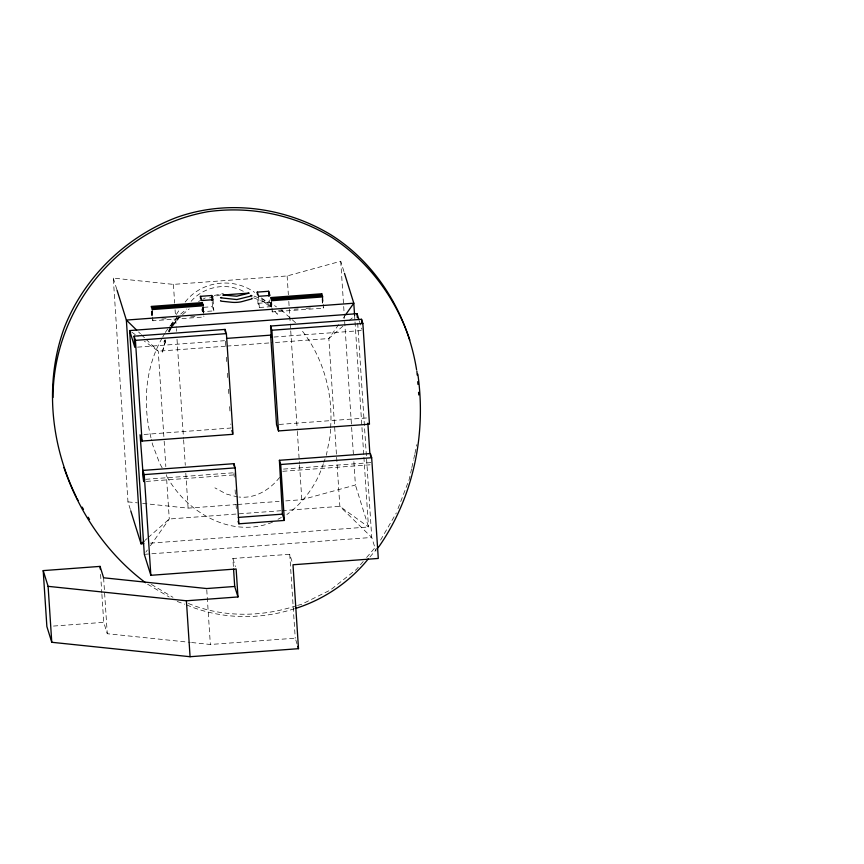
<?xml version="1.0" encoding="UTF-8"?>
<svg xmlns="http://www.w3.org/2000/svg" width="864" height="864" viewBox="0 0 864 864"><rect width="100%" height="100%" fill="white"/><g stroke="black" fill="none" stroke-linecap="round" stroke-linejoin="round"><path stroke-width="0.65" stroke-dasharray="4.32 3.24" d="M330.534 429.052L330.178 435.78L326.354 455.252M330.599 427.702C333.126 393.055 323.082 356.972 301.298 329.724M411.577 468.828L409.342 479.045L397.807 509.144M411.858 467.554L413.532 459.896M413.813 458.622L414.644 454.788M414.925 453.514L416.88 444.582M165.629 340.751L161.838 353.57L166.514 337.835M323.341 463.752C316.98 484.002 304.085 502.049 286.891 514.523M323.773 462.542L325.069 458.903M168.275 331.776L170.316 327.11M170.834 325.944L173.891 318.956M169.063 331.992L171.245 327.359M171.785 326.192L173.966 321.559L169.268 331.214M165.154 339.671L163.987 342.09L165.186 339.736M169.387 331.506L171.785 326.797M162.076 338.17C144.925 368.096 142.636 405.097 151.081 438.134M162.724 337.025L164.646 333.59M165.283 332.446L168.966 327.24M380.56 540.108L396.36 512.903M176.321 314.496L179.842 309.182M145.822 552.182L147.334 550.044M150.358 545.767L169.268 519.005L166.363 474.692M338.666 324.616L328.838 338.537L339.854 506.358L371.747 537.462L375.98 551.038M343.202 318.2L344.714 316.051M173.297 324.81L178.556 317.822M171.428 327.251L169.085 330.34L171.536 327.272M172.206 326.214L178.448 317.963M172.346 326.246L179.701 317.034M169.765 326.268L176.958 317.498M363.204 561.481L356.357 569.473L330.404 590.026L301.417 604.379L297.551 605.394M366.617 557.485L376.024 546.502M369.943 556.945L375.937 549.99M279.59 477.436C270.054 489.672 255.236 498.755 239.274 497.048M191.128 301.309C203.623 286.654 226.314 282.107 243.313 291.33M185.177 302.044C201.388 280.865 233.118 276.998 254.61 292.388M342.943 326.117L328.838 338.537L271.08 342.814M348.991 320.792L355.039 315.479M145.076 540.292L147.096 538.51M148.1 537.624L169.268 519.005L280.757 510.732M182.563 314.593L189.227 308.891M180.749 314.01L186.754 308.999M277.992 519.264L281.329 517.482M198.547 301.514L201.884 299.743M203.008 299.149L205.232 297.961M209.563 297.94L220.644 294.818M214.261 295.445L223.376 293.512M272.43 522.234C231.088 538.985 185.339 511.844 165.985 474.811M130.345 509.501L127.969 501.876L113.281 278.111L173.416 284.386L287.129 275.951L340.718 261.252L344.11 272.106M285.768 500.904L301.817 499.716L355.417 485.006L353.83 460.89M296.255 605.74C261.274 617.296 221.929 617.652 187.736 603.191M294.397 608.731C259.308 620.201 219.996 619.283 185.965 604.638M203.666 307.336L212.512 306.677L213.818 310.878L202.446 311.72L201.139 307.53M258.001 303.307L269.374 302.465L270.68 306.666L259.308 307.508L258.001 303.307L257.666 298.339M161.762 319.032L167.011 318.643M176.202 317.963L182.758 317.477M190.631 316.894L197.186 316.408M278.543 310.37L283.792 309.982M294.289 309.204L298.231 308.912M306.104 308.329L312.66 307.843M152.582 319.712L152.906 320.76L204.077 316.969L203.753 315.922M271.987 310.856L272.311 311.904L323.482 308.113L323.244 304.387M137.527 347.144L224.489 340.697M273.985 337.036L362.286 330.491M225.407 346.205L158.252 351.184L144.472 341.258M226.757 346.097L269.73 342.911M144.083 434.462L231.044 428.015L230.785 423.997M279.212 424.44L367.513 417.895M145.681 479.304L232.643 472.856M283.489 469.087L370.451 462.64L370.278 460.015M146.34 481.41L234.641 474.865M282.798 471.29L371.099 464.746M142.668 503.41L188.104 508.151L236.261 504.576M237.6 504.479L279.072 501.401M282.096 510.635L339.854 506.358L368.485 526.975L363.82 455.954M150.466 543.132L368.485 526.975L355.417 485.006M144.31 554.321L371.747 537.462L357.502 320.404M233.388 566.482L232.87 558.49L289.732 554.278L292.27 562.432M53.482 626.065L103.734 622.339L107.276 633.722L190.274 642.384M191.614 642.524L210.352 644.479L295.24 638.183L297.054 644.015M127.969 501.876L137.322 502.848M238 497.07L226.346 494.035L214.909 487.858M177.217 601.474L184.723 604.184M254.059 296.104L268.553 301.817L276.502 306.893M253.67 297.821L266.371 302.994L262.17 300.812L271.696 307.865M147.625 584.215L169.171 596.992M151.384 584.42L172.962 597.305M281.048 309.787L296.665 323.687M131.738 332.089L138.11 336.668M261.554 297.918L266.512 301.871L271.544 307.552M138.553 331.97L140.432 333.796M141.361 334.714L145.12 338.375M146.059 339.282L158.252 351.184L164.074 439.787M274.968 311.472L277.43 314.183L274.903 311.342M162.173 467.878L159.635 463.266L152.496 444.377L151.362 439.376M359.305 320.89L361.919 329.281M323.158 307.066L323.482 308.113M232.87 558.49L235.408 566.654M113.281 278.111L117.04 290.174M354.586 315.274L354.942 320.63M355.028 321.97L363.733 454.615M340.718 261.252L351.54 426.06M351.626 427.399L353.387 454.194M322.747 296.924L323.158 303.145M322.51 297.119L322.909 303.34M322.337 298.555L322.672 303.534M322.099 298.75L322.423 303.728M287.129 275.951L288.36 294.71M288.803 301.417L290.65 329.551M290.736 330.89L297.248 430.045M297.335 431.384L299.441 463.536M299.538 464.875L301.817 499.716M289.732 554.278L295.24 638.183M271.577 300.715L272.311 311.904M271.415 302.152L271.825 308.372M271.166 302.346L271.49 307.325M270.918 302.54L271.253 307.519M270.432 302.929L270.68 306.666M269.212 299.981L269.374 302.465M258.574 296.32L259.308 307.508M225.342 341.172L225.698 346.518M226.4 357.21L226.843 363.884M227.448 373.237L227.891 379.922M228.506 389.264L228.938 395.95M229.64 406.631L230.083 413.316M233.982 472.759L234.328 478.03M235.105 489.877L235.451 495.137M236.056 504.349L236.488 510.937M213.084 299.689L213.818 310.878M212.188 301.709L212.512 306.677M203.504 308.264L203.839 313.232M203.018 304.733L203.591 313.427M202.932 307.411L203.342 313.621M202.694 307.606L203.094 313.816M202.198 307.994L202.446 311.72M206.766 589.874L210.352 644.479M173.416 284.386L174.647 303.145M175.079 309.841L175.349 313.859M175.694 319.226L176.224 327.262M176.31 328.601L176.494 331.279M177.023 339.325L183.524 438.469M183.611 439.808L185.285 465.275M185.814 473.31L188.104 508.151M164.16 441.137L165.834 466.646M152.172 309.571L152.906 320.76M152.01 311.008L152.334 315.986M151.762 311.202L152.086 316.181M151.513 311.396L151.848 316.375M103.604 577.789L107.276 633.722M100.58 574.387L101.812 593.028M101.898 594.367L103.734 622.339"/><path stroke-width="1.3" d="M53.006 397.483C53.233 307.984 119.61 227.092 208.116 211.669C250.668 205.772 294.548 214.866 331.301 237.082C368.528 261.068 395.82 298.156 409.795 339.995M345.47 314.982L353.797 303.21L344.477 273.316M368.237 558.932C349.682 582.012 323.87 599.497 295.693 608.396M376.801 548.996L379.372 546.016C413.77 496.314 426.298 433.652 417.841 374.155M144.072 541.177L141.048 543.834L130.745 510.775M220.514 297.799L236.812 299.56L251.975 295.801L250.981 295.358M248.908 293.177L236.812 296.212L223.052 295.088M223.042 295.002L248.929 293.101M220.979 297.616L221.584 297.454M200.405 296.341L211.777 295.499L213.084 299.689L201.712 300.532L200.405 296.341L200.567 298.825M257.267 292.118L268.639 291.276L269.946 295.477L258.574 296.32L257.267 292.118L257.429 294.602M202.36 302.627L151.189 306.428L151.513 307.476L202.694 303.685L202.36 302.627L202.532 305.122M237.967 596.948L234.706 586.462L206.68 588.546L103.604 577.789L100.062 566.395L43.2 570.607L48.103 586.343L186.397 600.782L237.967 596.948L236.131 568.987L150.844 575.305L144.31 554.321L129.622 330.566L357.059 313.697L358.927 319.691M129.622 330.566L134.849 347.35L134.114 336.161L225.094 329.411L226.4 333.612L233.01 434.3L142.031 441.05L140.076 434.754L143.662 481.604L142.927 470.416L233.906 463.676L235.213 467.867L238.885 523.811L284.375 520.441L280.703 464.497L279.396 460.296L370.364 453.557L371.671 457.747L378.281 558.446L292.993 564.764L298.501 648.68L190.069 656.716L51.775 642.287L46.872 626.551L43.2 570.607M270.659 335.135L271.318 337.23L270.583 326.041L361.552 319.302L362.858 323.492L369.468 424.192L278.5 430.931L276.534 424.634L270.659 335.135L226.508 338.407M134.114 336.161L135.421 340.351L226.4 333.612M270.583 326.041L271.89 330.242L362.858 323.492M142.927 470.416L144.234 474.617L235.213 467.867M280.703 464.497L371.671 457.747M238.259 517.417L282.409 514.145L284.375 520.441M143.737 543.64L141.048 543.834L126.36 320.069L117.04 290.174M145.508 582.692C107.06 553.889 79.283 512.795 63.904 467.51M136.674 330.134L126.36 320.069L353.797 303.21L354.499 313.934M76.766 498.15L78.106 500.396M82.145 507.136L83.484 509.382M88.193 517.244L89.532 519.491M76.27 496.94C50.792 444.863 44.269 382.968 64.206 327.953C83.992 277.225 125.928 236.66 176.731 217.404C227.329 199.325 284.774 207.079 330.512 234.565C377.762 264.049 407.884 315.392 416.588 369.803M231.833 430.531L232.61 433.048M297.778 646.348L298.501 648.68M238.097 521.294L238.885 523.811M416.891 371.066L417.204 375.052M417.722 381.683L417.938 384.34M418.565 392.299L418.781 394.956M361.552 319.302L361.8 323.028M370.364 453.557L370.526 456.041M367.859 423.155L369.846 453.427M357.059 313.697L357.329 317.725M271.89 330.242L278.5 430.931M268.639 291.276L268.963 296.255M279.396 460.296L282.409 514.145M225.094 329.411L225.256 331.906M233.906 463.676L234.068 466.16M233.572 569.149L234.706 586.462M211.777 295.499L212.101 300.467M186.397 600.782L190.069 656.716M135.421 340.351L142.031 441.05M144.234 474.617L150.844 575.305M100.062 566.395L100.235 569.063M48.103 586.343L51.775 642.287M220.709 300.596A3.424 0.637 -3.8 0 0 220.568 300.704L220.525 300.823A3.424 0.637 -3.8 0 0 221.67 301.223L232.232 302.324A6.847 1.285 -3.8 0 0 241.888 301.612L251.305 299.03A3.424 0.637 -3.8 0 0 252.148 298.48L252.04 298.372A3.424 0.637 -3.8 0 0 251.834 298.285M321.764 293.782L270.594 297.572L270.918 298.62L322.099 294.829L321.764 293.782M203.018 304.733L151.848 308.524L152.172 309.571L203.342 305.78L203.018 304.733M322.423 295.877L271.253 299.668L271.577 300.715L322.747 296.924L322.423 295.877"/></g></svg>
